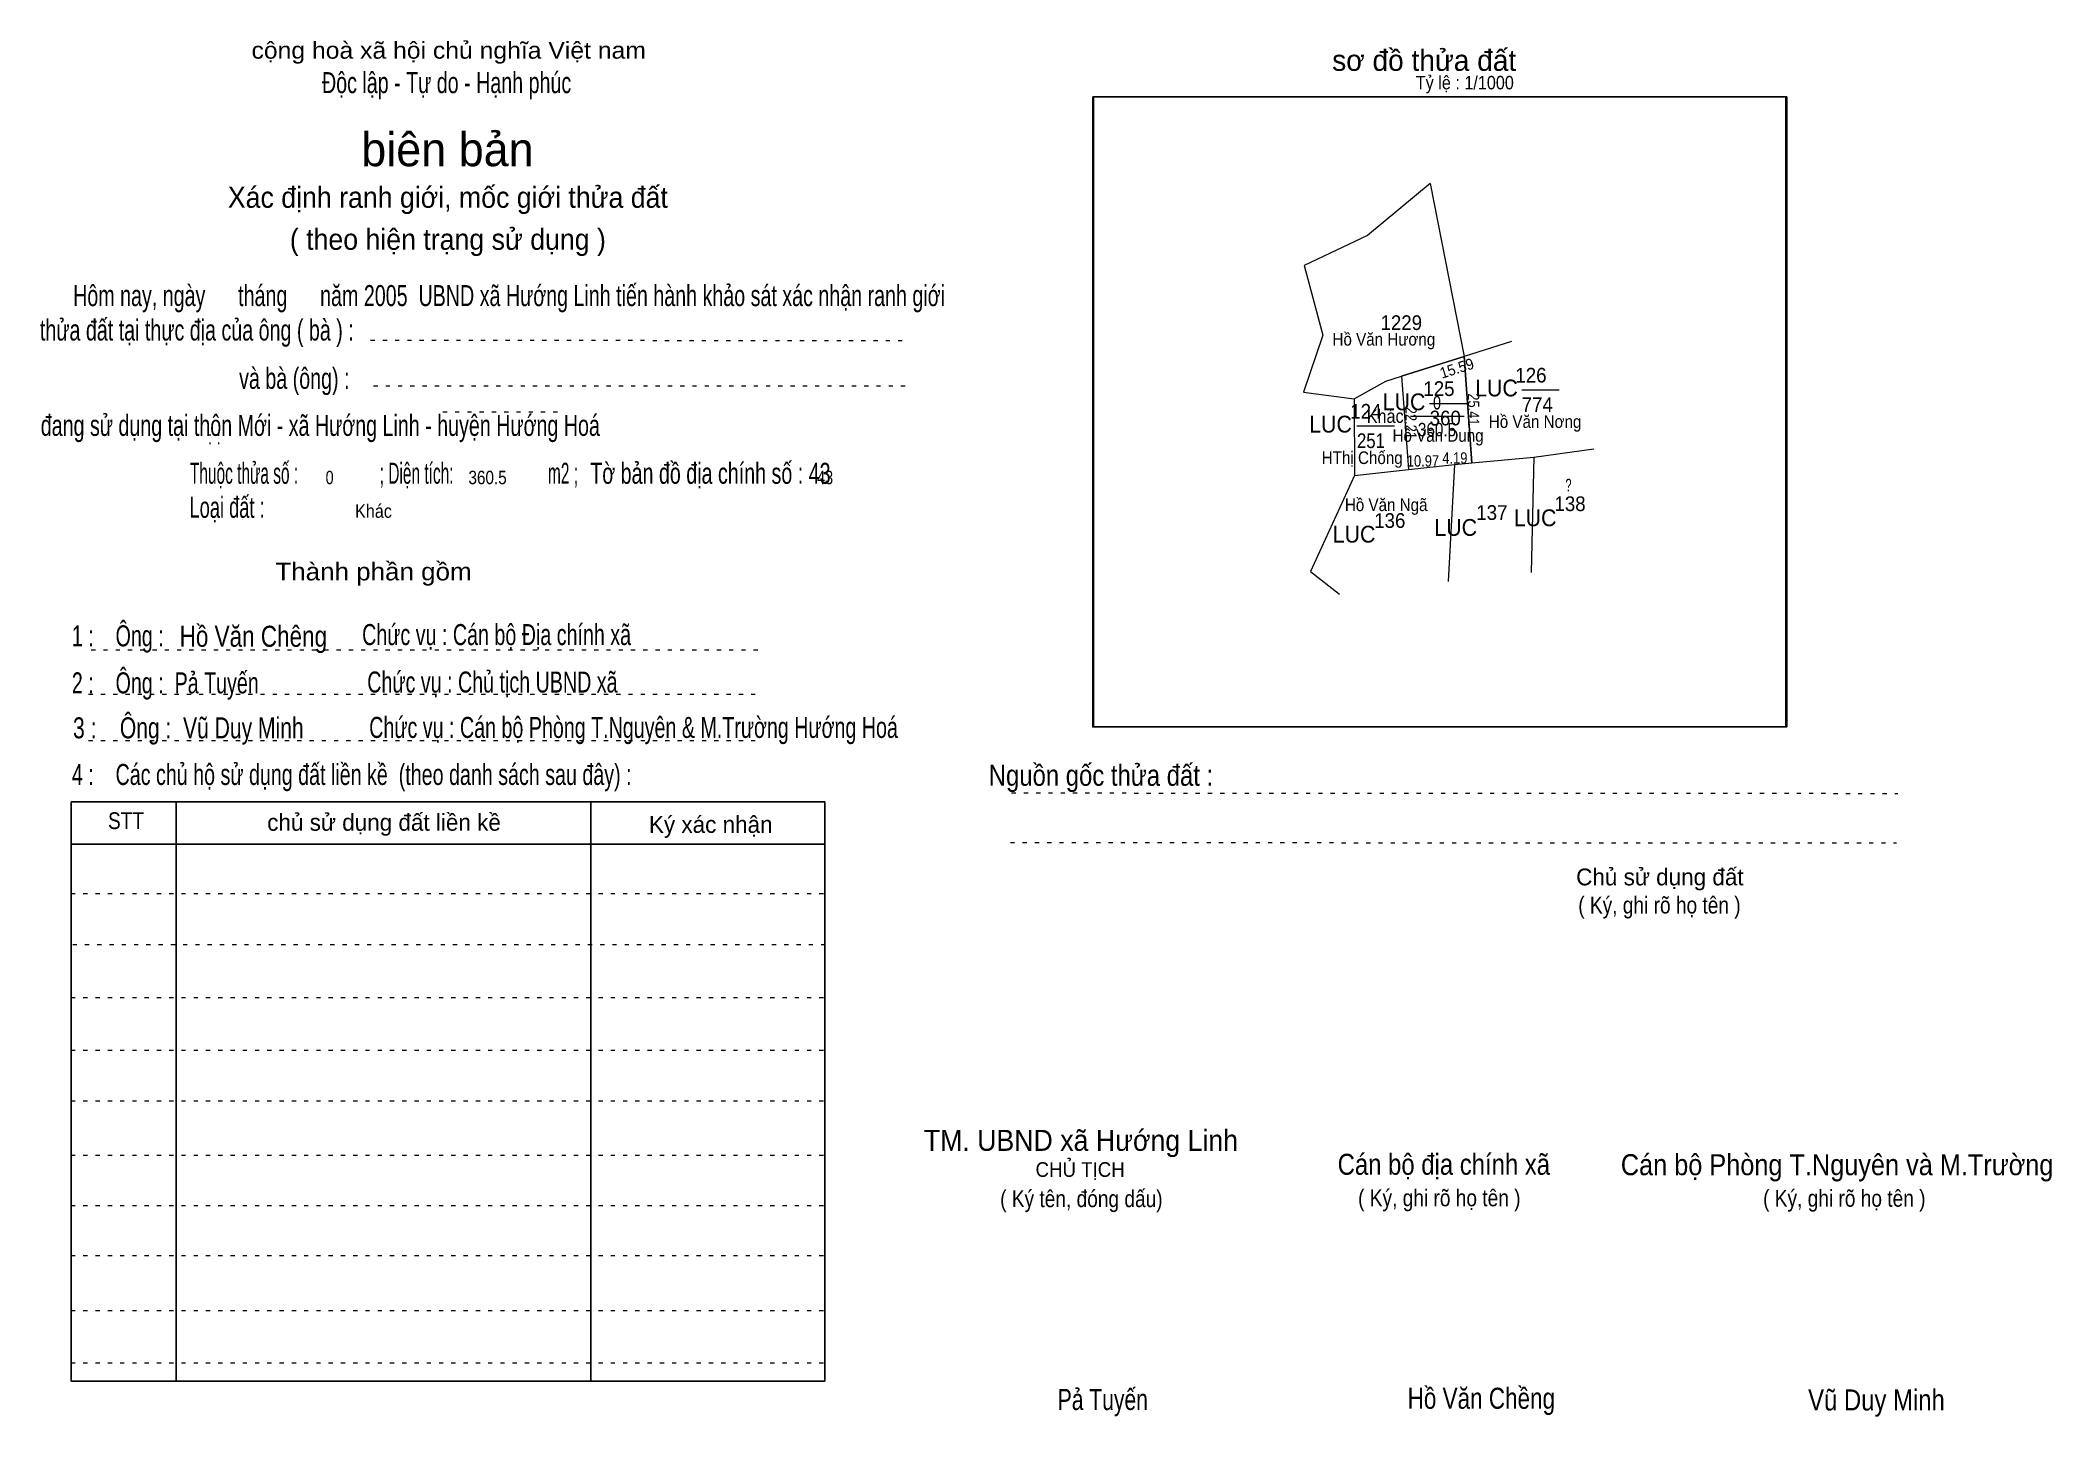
# Model space of a CAD drawing. Header units: centimetres. Extents: x -1.5 to 46.4, y -3.9 to 28.9.
import ezdxf
from ezdxf.enums import TextEntityAlignment as Align

# ---------------------------------------------------------------- set-up
doc = ezdxf.new("R2010")
doc.units = ezdxf.units.CM
doc.header["$LTSCALE"] = 0.16
doc.linetypes.add('DOTTED', pattern=[1.5, 0.3, -1.2])
for name, color, linetype, lineweight in [('15', 7, 'Continuous', 13), ('2', 7, 'Continuous', 25), ('22', 7, 'Continuous', 13), ('33', 7, 'Continuous', 13), ('5', 7, 'DOTTED', 13)]:
    doc.layers.add(name, color=color, linetype=linetype, lineweight=lineweight)
doc.layers.add('34', color=7, linetype='Continuous')
doc.layers.add('51', color=7, linetype='Continuous')

msp = doc.modelspace()

# ---------------------------------------------------------------- linework, layer by layer
at = {"layer": '15'}
for p, q in [((31.58, 20.22), (32.48, 20.22)), ((33.77, 20.55), (34.66, 20.55)), ((29.85, 19.69), (30.74, 19.69))]:
    msp.add_line(p, q, dxfattribs=at)
at = {"layer": '2'}
msp.add_lwpolyline([(23.56, 27.52), (40.06, 27.52), (40.06, 12.52), (23.56, 12.52)], close=True, dxfattribs=at)
at = {"layer": '22'}
for p, q in [((31.59, 25.46), (32.4, 21.34)), ((33.53, 21.7), (32.4, 21.34)), ((32.4, 21.34), (32.58, 18.81)), ((30.91, 20.87), (31.08, 18.65)), ((29.78, 20.33), (29.79, 18.51)), ((32.17, 18.77), (32.02, 15.98)), ((34.06, 18.94), (34, 16.2))]:
    msp.add_line(p, q, dxfattribs=at)
for points in [[(31.59, 25.46), (30.1, 24.22), (28.59, 23.51), (29.04, 21.85), (28.58, 20.49), (29.78, 20.33)], [(29.78, 20.33), (30.54, 20.75), (30.91, 20.87), (32.4, 21.34)], [(29.79, 18.51), (31.08, 18.65), (32.17, 18.77), (32.58, 18.81), (34.06, 18.94), (35.49, 19.14)], [(29.79, 18.51), (28.74, 16.22), (29.43, 15.68)]]:
    msp.add_lwpolyline(points, dxfattribs=at)
msp.add_lwpolyline([(32.17, 18.77), (32.58, 18.81), (32.4, 21.34), (30.91, 20.87), (31.08, 18.65)], close=True, dxfattribs=at)
at = {"layer": '33'}
msp.add_line((31.12, 19.92), (32.4, 19.92), dxfattribs=at)
at = {"layer": '5'}
for p, q in [((6.37, 21.73), (19.21, 21.72)), ((6.44, 20.64), (19.25, 20.64)), ((8.09, 20.02), (10.86, 20.02)), ((-0.28, 14.36), (15.72, 14.36)), ((-0.34, 13.3), (15.66, 13.3)), ((-0.34, 12.2), (15.66, 12.2)), ((21.63, 10.95), (42.72, 10.94)), ((21.6, 9.77), (42.69, 9.76)), ((-0.76, 8.56), (17.18, 8.56)), ((-0.72, 7.34), (17.22, 7.34)), ((-0.76, 6.08), (17.18, 6.08)), ((-0.76, 4.83), (17.18, 4.83)), ((-0.76, 3.62), (17.18, 3.62)), ((-0.76, 2.33), (17.18, 2.33)), ((-0.76, 1.13), (17.18, 1.13)), ((-0.76, -0.06), (17.18, -0.06)), ((-0.76, -1.37), (17.18, -1.37)), ((-0.76, -2.62), (17.18, -2.62))]:
    msp.add_line(p, q, dxfattribs=at)
at = {"layer": '5', "linetype": 'Continuous', "lineweight": 25}
for p, q in [((1.74, 10.74), (1.74, -3.05)), ((11.61, 10.74), (11.61, -3.05)), ((-0.76, 9.73), (17.18, 9.73))]:
    msp.add_line(p, q, dxfattribs=at)
for points in [[(23.58, 27.52), (40.08, 27.52), (40.08, 12.52), (23.58, 12.52)], [(-0.76, 10.74), (17.18, 10.74), (17.18, -3.05), (-0.76, -3.05)]]:
    msp.add_lwpolyline(points, close=True, dxfattribs=at)

# ---------------------------------------------------------------- texts
at = {"layer": '15'}
for s, width, p in [('1229', 0.95, (30.41, 21.97)), ('126', 0.95, (33.62, 20.72)), ('125', 0.95, (31.43, 20.4)), ('124', 0.95, (29.69, 19.86)), ('774', 0.95, (33.77, 20.02)), ('360', 0.95, (31.58, 19.7)), ('251', 0.85, (29.85, 19.16)), ('137', 0.95, (32.69, 17.45)), ('138', 0.95, (34.55, 17.66)), ('136', 0.95, (30.26, 17.26))]:
    msp.add_text(s, height=0.35, dxfattribs=dict(at, width=width)).set_placement(p)
at = {"layer": '22'}
for s, height, width, p in [('Hồ Văn Hương', 0.3, 0.9, (30.49, 21.6)), ('LUC', 0.4, 0.95, (33.17, 20.39)), ('LUC', 0.4, 0.95, (30.97, 20.06)), ('LUC', 0.4, 0.95, (29.22, 19.53)), ('Hồ Văn Dung', 0.3, 0.9, (31.78, 19.31)), ('Hồ Văn Nơng', 0.3, 0.9, (34.09, 19.64)), ('HThị Chống', 0.3, 0.9, (29.975, 18.78)), ('?', 0.3, 0.65, (34.885, 18.13)), ('Hồ Văn Ngã', 0.3, 0.9, (30.545, 17.66)), ('LUC', 0.4, 0.95, (29.78, 16.91)), ('LUC', 0.4, 0.95, (32.2, 17.07)), ('LUC', 0.4, 0.95, (34.09, 17.3))]:
    msp.add_text(s, height=height, dxfattribs=dict(at, width=width)).set_placement(p, align=Align.CENTER)
at = {"layer": '33'}
for s, width, p in [('0', 0.8, (31.755, 20.08)), ('360.5', 0.85, (31.755, 19.44))]:
    msp.add_text(s, height=0.32, dxfattribs=dict(at, width=width)).set_placement(p, align=Align.CENTER)
at = {"layer": '33', "width": 0.9}
msp.add_text('Khác', height=0.32, dxfattribs=at).set_placement((30.96, 19.76), align=Align.RIGHT)
at = {"layer": '34'}
for s, width, p in [(': : ', 0.85, (2.5, 19.25)), ('0', 0.8, (5.3, 18.3)), ('360.5', 0.85, (8.7, 18.3)), ('43', 0.8, (17, 18.3)), ('Khác', 0.9, (6, 17.5))]:
    msp.add_text(s, height=0.32, dxfattribs=dict(at, width=width)).set_placement(p)
at = {"layer": '5'}
for s, height, width, p in [('cộng hoà xã hội chủ nghĩa Việt nam', 0.4, 1.1, (8.23, 28.43)), ('Độc lập - Tự do - Hạnh phúc', 0.5, 0.7, (8.18, 27.61)), ('Xác định ranh giới, mốc giới thửa đất', 0.5, 0.95, (8.21, 24.88)), ('( theo hiện trạng sử dụng )', 0.5, 0.95, (8.21, 23.88)), ('Thành phần gồm', 0.42, 1.1, (6.44, 16.01)), ('Hồ Văn Chêng', 0.5, 0.8, (3.58, 14.43)), ('Chức vụ : Cán bộ Địa chính xã', 0.5, 0.7, (9.37, 14.47)), ('Chức vụ : Chủ tịch UBND xã', 0.5, 0.7, (9.27, 13.34)), ('Chức vụ : Cán bộ Phòng T.Nguyên & M.Trường Hướng Hoá', 0.5, 0.7, (12.63, 12.26)), ('    Nguồn gốc thửa đất :', 0.5, 0.85, (23.44, 11.12)), ('( Ký, ghi rõ họ tên )', 0.4, 0.85, (37.05, 8.08)), ('CHỦ TỊCH', 0.35, 0.95, (23.26, 1.81)), ('( Ký tên, đóng dấu)', 0.4, 0.85, (23.29, 1.09)), ('( Ký, ghi rõ họ tên )', 0.4, 0.85, (31.81, 1.11)), ('( Ký, ghi rõ họ tên )', 0.4, 0.85, (41.45, 1.1)), ('Pả Tuyến', 0.5, 0.75, (23.8, -3.74)), ('Hồ Văn Chềng', 0.5, 0.8, (32.81, -3.71)), ('Vũ Duy Minh', 0.5, 0.85, (42.215, -3.75))]:
    msp.add_text(s, height=height, dxfattribs=dict(at, width=width)).set_placement(p, align=Align.CENTER)
msp.add_text('sơ đồ thửa đất', height=0.5, dxfattribs=at).set_placement((29.26, 28.14))
for s, height, p in [('biên bản', 0.8, (8.2, 25.87)), ('      chủ sử dụng đất liền kề', 0.4, (6.245, 10.05)), ('   Ký xác nhận', 0.4, (14.245, 10)), ('Chủ sử dụng đất', 0.4, (37.06, 8.75))]:
    msp.add_text(s, height=height, dxfattribs=at).set_placement(p, align=Align.CENTER)
for s, height, width, p in [('   Hôm nay, ngày      tháng      năm 2005  UBND xã Hướng Linh tiến hành khảo sát xác nhận ranh giới ', 0.5, 0.7, (-1.1, 22.54)), ('thửa đất tại thực địa của ông ( bà ) :                                       ', 0.5, 0.7, (-1.5, 21.72)), ('                                     và bà (ông) :', 0.5, 0.7, (-1.57, 20.57)), (' đang sử dụng tại thôn Mới - xã Hướng Linh - huyện Hướng Hoá', 0.5, 0.7, (-1.61, 19.45)), ('Thuộc thửa số :                   ; Diện tích:                      m2 ;                                            ', 0.5, 0.55, (2.07, 18.31)), ('Tờ bản đồ địa chính số : 43', 0.5, 0.7, (11.6, 18.31)), ('Loại đất :  ', 0.5, 0.65, (2.06, 17.5)), ('    1 :    Ông :                                                        ', 0.5, 0.7, (-1.26, 14.44)), ('    2 :    Ông :  Pả Tuyến', 0.5, 0.7, (-1.26, 13.32)), ('    3 :    Ông :  Vũ Duy Minh', 0.5, 0.75, (-1.27, 12.25)), ('    4 :    Các chủ hộ sử dụng đất liền kề  (theo danh sách sau đây) :', 0.5, 0.7, (-1.26, 11.14)), ('STT', 0.4, 0.85, (0.12, 10.09)), ('TM. UBND xã Hướng Linh', 0.5, 0.95, (19.54, 2.43)), ('Cán bộ địa chính xã  ', 0.5, 0.85, (29.39, 1.86)), ('Cán bộ Phòng T.Nguyên và M.Trường', 0.5, 0.9, (36.13, 1.85))]:
    msp.add_text(s, height=height, dxfattribs=dict(at, width=width)).set_placement(p)
at = {"layer": '51', "width": 0.9}
msp.add_text('Tỷ lệ : 1/1000', height=0.32, dxfattribs=at).set_placement((31.25, 27.7))
at = {"layer": '51'}
for s, height, rotation, width, p in [('15.59', 0.26, 17.703, 0.95, (32.266, 20.936)), ('22.21', 0.27, 270, 0.85, (31, 19.76)), ('25.41', 0.27, 270, 0.85, (32.49, 20.08))]:
    msp.add_text(s, height=height, rotation=rotation, dxfattribs=dict(at, width=width)).set_placement(p, align=Align.CENTER)
at = {"layer": '51', "width": 0.85}
for s, p in [('10.97', (31.42, 18.72)), ('4.19', (32.18, 18.79))]:
    msp.add_text(s, height=0.27, dxfattribs=at).set_placement(p, align=Align.CENTER)

doc.saveas('drawing.dxf')
